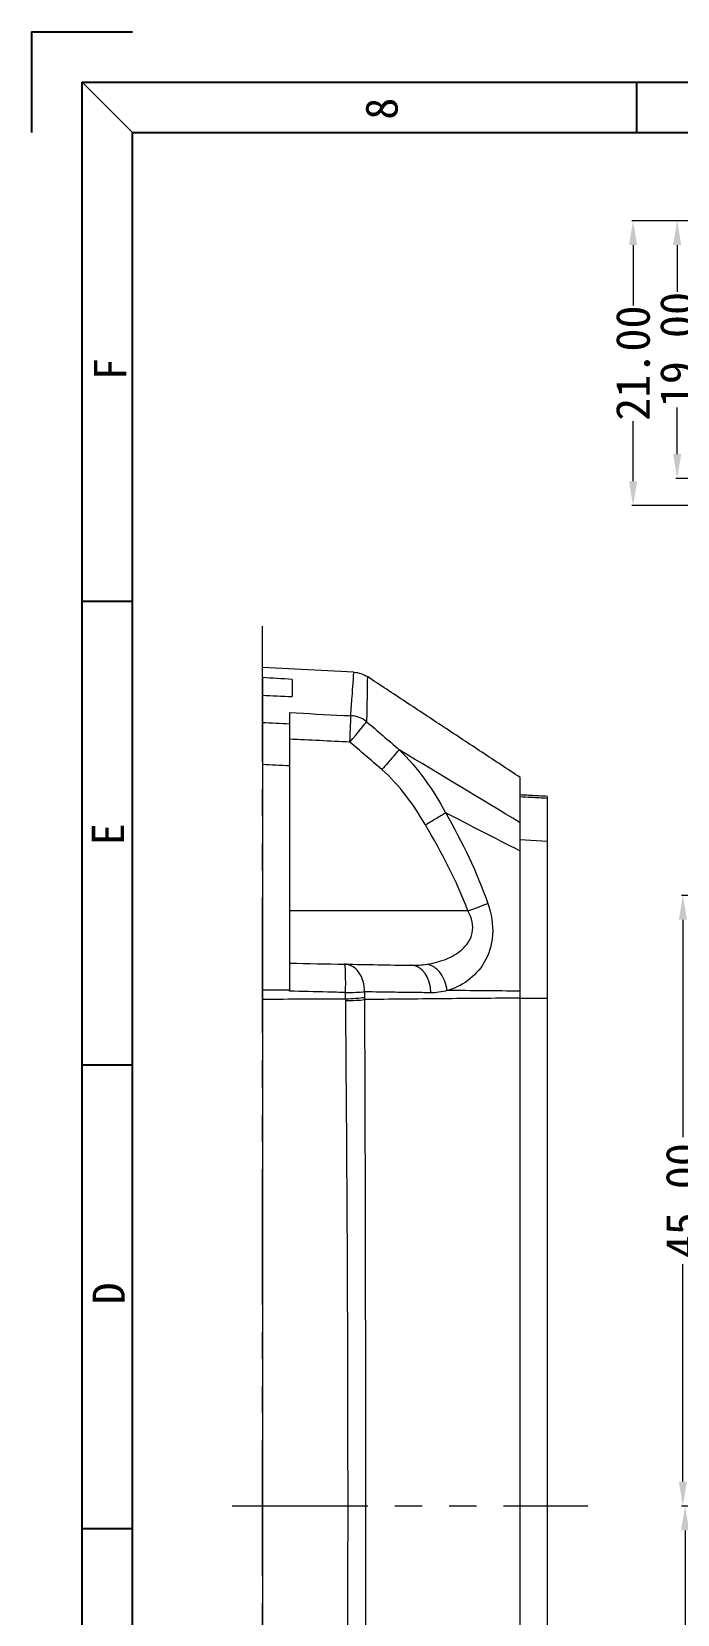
# Model space of a CAD drawing. Extents: x -40 to 272, y -118 to 614.
# Drawn here: x -39.8 to 7.8, y 265.1 to 381.7 of the extents above; entities that cross this region are included whole.
import ezdxf
from ezdxf.enums import TextEntityAlignment as Align

# ---------------------------------------------------------------- set-up
doc = ezdxf.new("R2010")
doc.units = 0
doc.header["$MEASUREMENT"] = 0
doc.linetypes.add('PHANTOM', pattern=[2.5, 1.25, -0.25, 0.25, -0.25, 0.25, -0.25])
for name, color, linetype in [('20', 7, 'Continuous'), ('30', 7, 'Continuous'), ('50', 7, 'Continuous')]:
    doc.layers.add(name, color=color, linetype=linetype)
doc.layers.add('moldbase', color=7, linetype='Continuous', lineweight=20)
doc.styles.add('宋体', font='SimSun.ttf', dxfattribs={"width": 0.7})
doc.dimstyles.new('3', dxfattribs={"dimtxt": 2.5, "dimasz": 1.8, "dimexe": 0.1, "dimexo": 0.1, "dimgap": 0.1, "dimtad": 0, "dimzin": 0, "dimdsep": 46, "dimtxsty": 'Standard', "dimcen": 0, "dimclrd": 4, "dimclre": 4, "dimclrt": 3, "dimadec": 1, "dimazin": 0, "dimtfac": 1, "dimtofl": 0, "dimtmove": 0, "dimatfit": 3, "dimfxl": 0.18, "dimtolj": 1, "dimtzin": 0, "dimlwd": 9, "dimlwe": 9, "dimarcsym": 0})

# ---------------------------------------------------------------- blocks, each defined once
blk = doc.blocks.new('*D96')
at = {"color": 4, "linetype": 'Continuous', "lineweight": 9}
for p, q in [((12.61, 273.07), (8.27, 273.07)), ((8.37, 271.27), (8.37, 255.26)), ((8.37, 229.87), (8.37, 245.89)), ((19.17, 228.07), (8.27, 228.07))]:
    blk.add_line(p, q, dxfattribs=at)
for points in [[(8.07, 271.27), (8.67, 271.27), (8.37, 273.07)], [(8.07, 229.87), (8.67, 229.87), (8.37, 228.07)]]:
    blk.add_solid(points, dxfattribs=at)
at = {"layer": 'Defpoints', "color": 0, "linetype": 'Continuous', "lineweight": 9}
for p in [(12.71, 273.07), (8.37, 228.07), (19.27, 228.07)]:
    blk.add_point(p, dxfattribs=at)
at = {"color": 3, "linetype": 'Continuous', "lineweight": 9, "insert": (8.37, 250.57), "char_height": 2.5, "attachment_point": 5, "rotation": 90}
blk.add_mtext('\\A1;45.00', dxfattribs=at)
blk = doc.blocks.new('*D97')
at = {"color": 4, "linetype": 'Continuous', "lineweight": 9}
for p, q in [((19.17, 318.07), (8.11, 318.07)), ((8.21, 316.27), (8.21, 300.26)), ((8.21, 274.87), (8.21, 290.89)), ((12.61, 273.07), (8.11, 273.07))]:
    blk.add_line(p, q, dxfattribs=at)
for points in [[(7.91, 316.27), (8.51, 316.27), (8.21, 318.07)], [(7.91, 274.87), (8.51, 274.87), (8.21, 273.07)]]:
    blk.add_solid(points, dxfattribs=at)
at = {"layer": 'Defpoints', "color": 0, "linetype": 'Continuous', "lineweight": 9}
for p in [(8.21, 318.07), (19.27, 318.07), (12.71, 273.07)]:
    blk.add_point(p, dxfattribs=at)
at = {"color": 3, "linetype": 'Continuous', "lineweight": 9, "insert": (8.21, 295.57), "char_height": 2.5, "attachment_point": 5, "rotation": 90}
blk.add_mtext('\\A1;45.00', dxfattribs=at)
blk = doc.blocks.new('*D144')
at = {"color": 4, "linetype": 'Continuous', "lineweight": 9}
for p, q in [((12.41, 367.79), (7.69, 367.79)), ((7.79, 365.99), (7.79, 362.55)), ((7.79, 350.59), (7.79, 354.02)), ((27.09, 348.79), (7.69, 348.79))]:
    blk.add_line(p, q, dxfattribs=at)
for points in [[(7.49, 365.99), (8.09, 365.99), (7.79, 367.79)], [(7.49, 350.59), (8.09, 350.59), (7.79, 348.79)]]:
    blk.add_solid(points, dxfattribs=at)
at = {"layer": 'Defpoints', "color": 0, "linetype": 'Continuous', "lineweight": 9}
for p in [(12.51, 367.79), (7.79, 348.79), (27.19, 348.79)]:
    blk.add_point(p, dxfattribs=at)
at = {"color": 3, "linetype": 'Continuous', "lineweight": 9, "insert": (7.79, 358.29), "char_height": 2.5, "attachment_point": 5, "rotation": 90}
blk.add_mtext('\\A1;19.00', dxfattribs=at)
blk = doc.blocks.new('*D145')
at = {"color": 4, "linetype": 'Continuous', "lineweight": 9}
for p, q in [((12.41, 367.79), (4.44, 367.79)), ((4.54, 365.99), (4.54, 361.55)), ((4.54, 348.59), (4.54, 353.02)), ((28.74, 346.79), (4.44, 346.79))]:
    blk.add_line(p, q, dxfattribs=at)
for points in [[(4.24, 365.99), (4.84, 365.99), (4.54, 367.79)], [(4.24, 348.59), (4.84, 348.59), (4.54, 346.79)]]:
    blk.add_solid(points, dxfattribs=at)
at = {"layer": 'Defpoints', "color": 0, "linetype": 'Continuous', "lineweight": 9}
for p in [(12.51, 367.79), (4.54, 346.79), (28.84, 346.79)]:
    blk.add_point(p, dxfattribs=at)
at = {"color": 3, "linetype": 'Continuous', "lineweight": 9, "insert": (4.54, 357.29), "char_height": 2.5, "attachment_point": 5, "rotation": 90}
blk.add_mtext('\\A1;21.00', dxfattribs=at)
blk = doc.blocks.new('7')
at = {"color": 8}
for q in [(2015.95, 533.19), (2005.95, 523.19)]:
    blk.add_line((2005.95, 533.19), q, dxfattribs=at)
for p, q in [((2065.95, 528.19), (2065.95, 523.19)), ((2010.95, 476.69), (2015.95, 476.69)), ((2010.95, 430.69), (2015.95, 430.69)), ((2015.95, 384.69), (2010.95, 384.69))]:
    blk.add_line(p, q)
for points in [[(2420.95, 241.19), (2010.95, 241.19), (2010.95, 528.19), (2420.95, 528.19)], [(2415.95, 246.19), (2015.95, 246.19), (2015.95, 523.19), (2415.95, 523.19)]]:
    blk.add_lwpolyline(points, close=True)
at = {"layer": 'moldbase'}
blk.add_line((2015.95, 523.19), (2010.95, 528.19), dxfattribs=at)
at = {"style": '宋体'}
for s, p in [('8', (2040.68, 525.55)), ('F', (2013.73, 499.72)), ('E', (2013.51, 453.59)), ('D', (2013.59, 408.03))]:
    blk.add_text(s, height=3.2, rotation=90, dxfattribs=at).set_placement(p, align=Align.MIDDLE)

msp = doc.modelspace()

# ---------------------------------------------------------------- linework, layer by layer
at = {"layer": '20', "color": 7, "linetype": 'Continuous', "lineweight": 9}
for p, q in [((-16.038, 334.518), (-22.782, 334.871)), ((-22.782, 334.115), (-22.782, 334.871)), ((-22.782, 334.115), (-22.782, 332.823)), ((-20.582, 333.987), (-20.582, 332.726)), ((-22.782, 332.823), (-22.782, 330.787)), ((-20.782, 331.536), (-20.782, 330.695)), ((-22.782, 327.734), (-22.782, 311.09)), ((-20.782, 327.63), (-20.782, 311.098)), ((-1.782, 325.221), (-1.782, 322.078)), ((-3.782, 322.177), (-1.782, 322.078)), ((-1.782, 322.078), (-1.782, 310.5)), ((-7.632, 316.924), (-20.782, 316.924)), ((-22.782, 310.429), (-22.782, 235.719)), ((-15.254, 310.394), (-15.254, 310.391)), ((-3.782, 310.5), (-1.782, 310.5)), ((-1.782, 310.5), (-1.782, 235.648))]:
    msp.add_line(p, q, dxfattribs=at)
at = {"layer": '20', "color": 7, "linetype": 'Continuous', "lineweight": 9, "extrusion": (2.75248e-16, 6.08817e-17, -1)}
msp.add_arc((16.142, 332.52), 2, 93.02666, 123.39792, dxfattribs=at)
at = {"layer": '20', "color": 7, "linetype": 'Continuous', "lineweight": 9}
for centre, major_axis, ratio, start_param, end_param in [((-16.366, 329.361), (0.1, 1.998), 0.0174308, 4.7132573, 6.0661692), ((-16.366, 329.361), (-1.996, 0.133), 0.9765477, 4.0924139, 4.7250107), ((-16.366, 329.361), (1.281, 1.536), 0.0134008, 4.7235708, 6.1070278), ((-7.667, 316.924), (1.875, 0.697), 0.0060835, 4.7287478, 5.6424932), ((-16.752, 311.003), (-0.035, -2), 0.0532216, 1.5259025, 3.1415927), ((-16.752, 311.003), (-0.035, -2), 0.746914, 1.5621129, 3.1415927), ((-11.866, 310.918), (-0.035, -2), 0.7467411, 1.5717342, 3.1415927), ((-16.752, 311.003), (2, 0.025), 0.046507, 4.764218, 5.5548666), ((-16.745, 310.659), (1.999, 0.047), 0.1064506, 4.7622492, 5.5510959)]:
    msp.add_ellipse(centre, major_axis=major_axis, ratio=ratio, start_param=start_param, end_param=end_param, dxfattribs=at)
for points, degree in [([(-20.582, 333.987), (-21.315, 334.029), (-22.049, 334.072), (-22.782, 334.115)], 3), ([(-3.781, 326.758), (-15.041, 334.189)], 1), ([(-22.782, 332.823), (-22.049, 332.791), (-21.315, 332.759), (-20.582, 332.726)], 3), ([(-20.782, 330.695), (-21.449, 330.725), (-22.115, 330.756), (-22.782, 330.787)], 3), ([(-22.782, 330.787), (-22.782, 330.336), (-22.782, 329.253), (-22.782, 327.734)], 3), ([(-20.782, 330.695), (-20.782, 330.243), (-20.782, 329.155), (-20.782, 327.63)], 3), ([(-15.101, 330.87), (-14.292, 330.192), (-13.492, 329.505), (-12.703, 328.806)], 3), ([(-16.331, 329.361), (-17.815, 329.435), (-19.298, 329.509), (-20.782, 329.583)], 3), ([(-13.969, 327.338), (-14.746, 328.023), (-15.535, 328.697), (-16.331, 329.361)], 3), ([(-3.782, 323.423), (-6.694, 325.173), (-9.668, 326.97), (-12.705, 328.808)], 3), ([(-22.782, 327.734), (-22.115, 327.699), (-21.449, 327.665), (-20.782, 327.63)], 3), ([(-10.758, 323.261), (-11.634, 324.762), (-12.664, 326.185), (-13.969, 327.338)], 3), ([(-1.782, 325.365), (-3.782, 325.47)], 1), ([(-1.782, 325.367), (-1.782, 325.363), (-1.782, 325.317), (-1.782, 325.221)], 3), ([(-7.632, 316.924), (-8.457, 319.143), (-9.566, 321.223), (-10.758, 323.261)], 3), ([(-3.784, 321.336), (-5.655, 322.3), (-7.482, 323.234), (-9.271, 324.143)], 3), ([(-9.27, 324.143), (-8.067, 322.003), (-6.964, 319.799), (-6.161, 317.476)], 3), ([(-3.782, 321.33), (-3.782, 322.233), (-3.782, 322.95), (-3.782, 323.423)], 3), ([(-20.782, 313.074), (-19.427, 313.05), (-18.072, 313.027), (-16.717, 313.003)], 3), ([(-16.717, 313.003), (-15.088, 312.975), (-13.46, 312.946), (-11.831, 312.918)], 3), ([(-11.831, 312.918), (-11.427, 312.911), (-11.024, 312.937), (-10.623, 313)], 3), ([(-20.782, 311.098), (-21.449, 311.095), (-22.115, 311.093), (-22.782, 311.09)], 3), ([(-22.782, 311.09), (-22.782, 310.869), (-22.782, 310.648), (-22.782, 310.429)], 3), ([(-22.782, 310.429), (-20.735, 310.435), (-18.688, 310.442), (-16.641, 310.449)], 3), ([(-20.782, 311.013), (-20.782, 311.042), (-20.782, 311.07), (-20.782, 311.098)], 3), ([(-16.641, 310.449), (-16.643, 310.603), (-16.645, 310.757), (-16.647, 310.912)], 3), ([(-16.639, 310.312), (-16.639, 310.358), (-16.64, 310.403), (-16.641, 310.449)], 3), ([(-16.639, 310.312), (-16.118, 310.319), (-15.609, 310.347), (-15.254, 310.391)], 3), ([(-15.258, 310.96), (-15.258, 310.824), (-15.256, 310.688), (-15.255, 310.552)], 3), ([(-15.254, 310.391), (-15.254, 310.391), (-15.254, 310.391), (-15.254, 310.391)], 3), ([(-9.164, 311.06), (-9.563, 310.944), (-9.966, 310.889), (-10.372, 310.894)], 3), ([(-3.782, 311.011), (-5.563, 311.03), (-7.357, 311.046), (-9.163, 311.06)], 3), ([(-3.782, 235.65), (-3.782, 260.599), (-3.782, 285.549), (-3.782, 310.498)], 3)]:
    msp.add_open_spline(points, degree=degree, dxfattribs=at)
for points, knots in [([(-16.261, 331.311), (-16.244, 331.572), (-16.227, 331.818), (-16.197, 332.277), (-16.182, 332.491), (-16.141, 333.084), (-16.117, 333.415), (-16.06, 334.216), (-16.039, 334.495), (-16.038, 334.513), (-16.038, 334.517), (-16.037, 334.522)], [0, 0, 0, 0, 0.1225156, 0.1225156, 0.2450312, 0.2450312, 0.4900624, 0.4900624, 0.9801247, 0.9801247, 1, 1, 1, 1]), ([(-15.041, 334.185), (-15.041, 334.194), (-15.041, 334.185), (-15.041, 334.166), (-15.046, 333.877), (-15.06, 333.048), (-15.066, 332.705), (-15.077, 332.091), (-15.081, 331.869), (-15.09, 331.394), (-15.095, 331.14), (-15.101, 330.87)], [0, 0, 0, 0, 0.0204737, 0.0204737, 0.5102369, 0.5102369, 0.7551184, 0.7551184, 0.8775592, 0.8775592, 1, 1, 1, 1]), ([(-20.782, 331.536), (-19.451, 331.47), (-18.119, 331.404), (-16.788, 331.337), (-16.612, 331.329), (-16.437, 331.32), (-16.261, 331.311)], [0, 0, 0, 0, 0.8835251, 0.8835251, 0.8835251, 1, 1, 1, 1]), ([(-12.707, 328.809), (-12.761, 328.737), (-12.918, 328.548), (-13.374, 328.018), (-13.669, 327.678), (-13.969, 327.338)], [0, 0, 0, 0, 0.5, 0.5, 1, 1, 1, 1]), ([(-12.707, 328.809), (-12.008, 328.15), (-11.385, 327.403), (-10.244, 325.831), (-9.731, 325), (-9.273, 324.146)], [0, 0, 0, 0, 0.5, 0.5, 1, 1, 1, 1]), ([(-3.782, 323.423), (-3.782, 325.662), (-3.782, 326.749), (-3.782, 326.753), (-3.782, 326.758), (-3.782, 326.762)], [0, 0, 0, 0, 0.9977098, 0.9977098, 1, 1, 1, 1]), ([(-1.782, 325.221), (-1.982, 325.231), (-2.182, 325.242), (-2.382, 325.252), (-2.582, 325.263), (-2.782, 325.273), (-2.982, 325.284), (-3.249, 325.298), (-3.515, 325.312), (-3.782, 325.325)], [0, 0, 0, 0, 0.3000024, 0.3000024, 0.3000024, 0.6000049, 0.6000049, 0.6000049, 1, 1, 1, 1]), ([(-9.27, 324.143), (-9.342, 324.099), (-9.431, 324.045), (-9.64, 323.92), (-9.76, 323.849), (-10.02, 323.695), (-10.161, 323.612), (-10.454, 323.439), (-10.606, 323.35), (-10.758, 323.261)], [0, 0, 0, 0, 0.25, 0.25, 0.5, 0.5, 0.75, 0.75, 1, 1, 1, 1]), ([(-3.782, 311.011), (-3.782, 312.012), (-3.782, 312.99), (-3.782, 314.901), (-3.782, 315.846), (-3.782, 317.621), (-3.782, 318.45), (-3.782, 319.991), (-3.782, 320.706), (-3.782, 321.33)], [0, 0, 0, 0, 0.25, 0.25, 0.5, 0.5, 0.75, 0.75, 1, 1, 1, 1]), ([(-6.161, 317.476), (-5.896, 316.709), (-5.768, 315.906), (-5.866, 314.404), (-6.093, 313.707), (-6.754, 312.575), (-7.188, 312.121), (-8.126, 311.438), (-8.639, 311.2), (-9.164, 311.06)], [0, 0, 0, 0, 0.25, 0.25, 0.5, 0.5, 0.75, 0.75, 1, 1, 1, 1]), ([(-10.623, 313), (-10.169, 313.071), (-9.721, 313.187), (-8.863, 313.528), (-8.444, 313.756), (-7.727, 314.378), (-7.415, 314.791), (-7.207, 315.831), (-7.351, 316.417), (-7.632, 316.924)], [0, 0, 0, 0, 0.25, 0.25, 0.5, 0.5, 0.75, 0.75, 1, 1, 1, 1]), ([(-9.164, 311.06), (-9.215, 311.522), (-9.393, 311.981), (-9.921, 312.684), (-10.27, 312.925), (-10.623, 313)], [0, 0, 0, 0, 0.5, 0.5, 1, 1, 1, 1]), ([(-16.647, 310.912), (-17.091, 310.923), (-17.536, 310.934), (-17.98, 310.945), (-18.914, 310.968), (-19.848, 310.99), (-20.782, 311.013)], [0, 0, 0, 0, 0.3223841, 0.3223841, 0.3223841, 1, 1, 1, 1]), ([(-16.639, 235.836), (-16.612, 238.928), (-16.588, 242.024), (-16.545, 248.222), (-16.527, 251.324), (-16.483, 260.64), (-16.468, 266.855), (-16.468, 279.293), (-16.483, 285.508), (-16.527, 294.823), (-16.545, 297.926), (-16.588, 304.124), (-16.612, 307.22), (-16.639, 310.312)], [0, 0, 0, 0, 0.125, 0.125, 0.25, 0.25, 0.5, 0.5, 0.75, 0.75, 0.875, 0.875, 1, 1, 1, 1]), ([(-10.372, 310.894), (-10.809, 310.899), (-11.245, 310.905), (-11.681, 310.91), (-12.117, 310.916), (-12.553, 310.922), (-12.989, 310.928), (-13.745, 310.938), (-14.502, 310.949), (-15.258, 310.96)], [0, 0, 0, 0, 0.2677118, 0.2677118, 0.2677118, 0.5354236, 0.5354236, 0.5354236, 1, 1, 1, 1]), ([(-15.255, 310.552), (-15.254, 310.499), (-15.254, 310.447), (-15.254, 310.401), (-15.254, 310.396), (-15.254, 310.392), (-15.254, 310.387)], [0, 0, 0, 0, 0.9996228, 0.9996228, 0.9996228, 1, 1, 1, 1]), ([(-3.782, 310.498), (-5.695, 310.486), (-7.607, 310.469), (-11.431, 310.433), (-13.343, 310.413), (-15.254, 310.391)], [0, 0, 0, 0, 0.5, 0.5, 1, 1, 1, 1]), ([(-15.254, 310.391), (-15.248, 308.841), (-15.242, 307.291), (-15.232, 304.188), (-15.227, 302.635), (-15.213, 297.976), (-15.206, 294.867), (-15.188, 285.532), (-15.182, 279.305), (-15.182, 266.843), (-15.188, 260.615), (-15.206, 251.281), (-15.213, 248.171), (-15.227, 243.512), (-15.232, 241.96), (-15.242, 238.857), (-15.248, 237.306), (-15.254, 235.756)], [0, 0, 0, 0, 0.0625, 0.0625, 0.125, 0.125, 0.25, 0.25, 0.5, 0.5, 0.75, 0.75, 0.875, 0.875, 0.9375, 0.9375, 1, 1, 1, 1]), ([(-3.782, 310.498), (-3.782, 310.58), (-3.782, 310.662), (-3.782, 310.744), (-3.782, 310.826), (-3.782, 310.908), (-3.782, 310.99), (-3.782, 310.997), (-3.782, 311.004), (-3.782, 311.011)], [0, 0, 0, 0, 0.4793604, 0.4793604, 0.4793604, 0.9587212, 0.9587212, 0.9587212, 1, 1, 1, 1])]:
    msp.add_open_spline(points, degree=3, knots=knots, dxfattribs=at)
at = {"layer": '30', "color": 1, "linetype": 'PHANTOM', "lineweight": 9, "ltscale": 8}
for p, q in [((-22.782, 207.906), (-22.782, 338.242)), ((-25.011, 273.074), (1.206, 273.074))]:
    msp.add_line(p, q, dxfattribs=at)

# ---------------------------------------------------------------- block references
at = {"layer": '50', "color": 7, "linetype": 'Continuous', "lineweight": 9, "xscale": 0.7428978030252438, "yscale": 0.7428978030253575, "zscale": 0.7428978030250774}
msp.add_blockref('7', (-1529.999, -14.387), dxfattribs=at)

# ---------------------------------------------------------------- dimensions: what is measured, and where the dimension line sits
at = {"linetype": 'Continuous', "lineweight": 9}
for base, p1, p2, picture, middle in [((4.538, 346.788), (12.506, 367.788), (28.842, 346.788), '*D145', (4.538, 357.288)), ((7.789, 348.788), (12.506, 367.788), (27.193, 348.788), '*D144', (7.789, 358.288)), ((8.214, 318.074), (12.709, 273.074), (19.272, 318.074), '*D97', (8.214, 295.574)), ((8.368, 228.074), (12.709, 273.074), (19.272, 228.074), '*D96', (8.368, 250.574))]:
    dim = msp.add_linear_dim(base=base, p1=p1, p2=p2, angle=90, dimstyle='3', dxfattribs=at)
    dim.commit()
    dim.dimension.update_dxf_attribs({"geometry": picture, "text_midpoint": middle})

doc.saveas('drawing.dxf')
